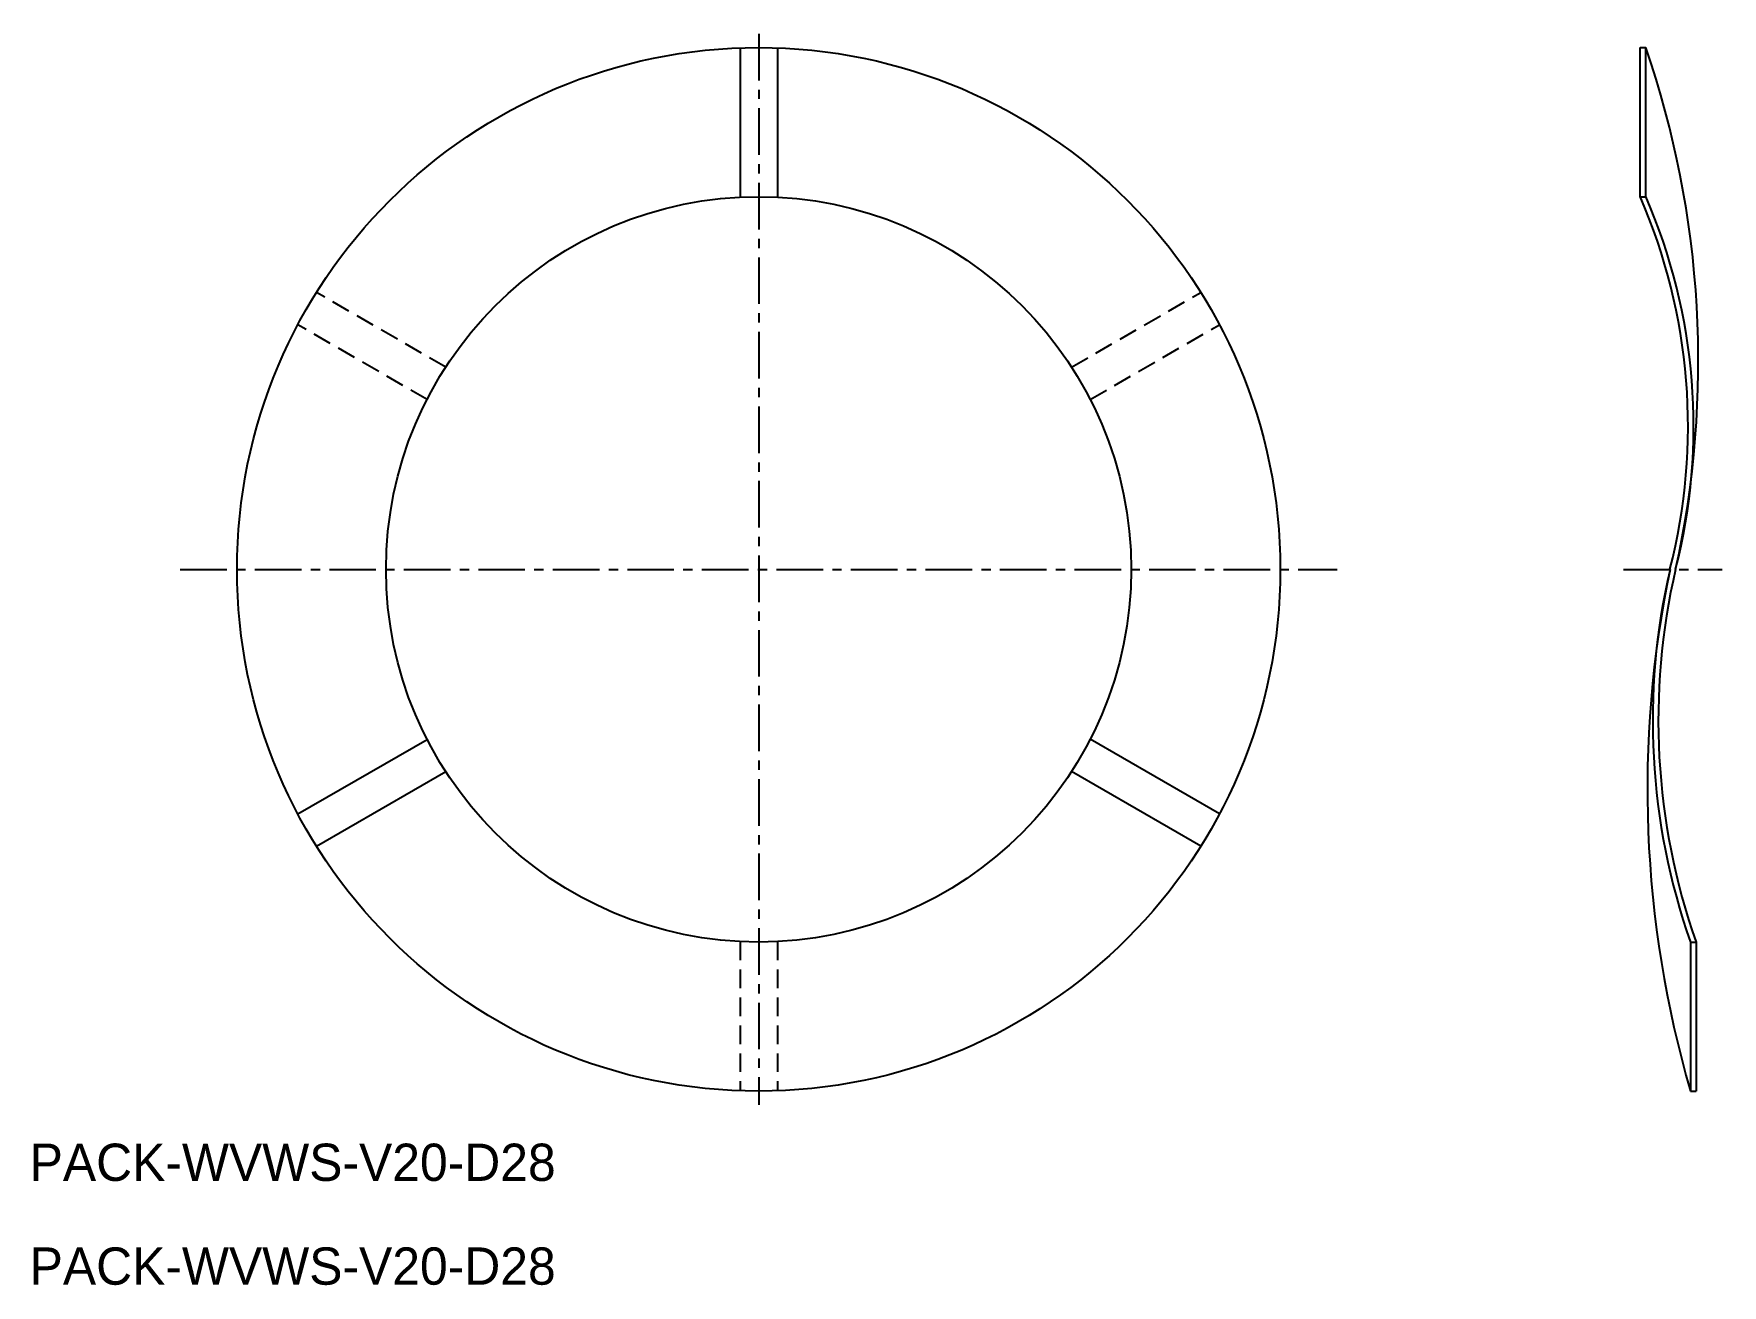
# Model space of a CAD drawing. Extents: x 71.8 to 117.1, y 14.3 to 47.9.
import ezdxf

# ---------------------------------------------------------------- set-up
doc = ezdxf.new("R2010")
doc.units = 0
doc.header["$MEASUREMENT"] = 0
doc.linetypes.add('CENTER', pattern=[2, 1.25, -0.25, 0.25, -0.25])
doc.linetypes.add('DASHED', pattern=[0.75, 0.5, -0.25])
doc.layers.get('0').update_dxf_attribs({"linetype": 'CONTINUOUS'})
doc.layers.add('CENTER', color=1, linetype='CENTER')

msp = doc.modelspace()

# ---------------------------------------------------------------- linework, layer by layer
at = {"color": 7, "linetype": 'Continuous'}
for p, q in [((90.767, 47.475), (90.767, 43.472)), ((91.767, 47.475), (91.767, 43.471)), ((114.924, 47.484), (115.074, 47.484)), ((114.924, 43.484), (114.924, 47.484)), ((115.074, 43.484), (115.074, 47.484)), ((114.924, 43.484), (115.074, 43.484)), ((78.898, 26.921), (82.365, 28.922)), ((103.632, 26.923), (100.164, 28.924)), ((79.398, 26.055), (82.866, 28.056)), ((103.132, 26.057), (99.664, 28.058)), ((116.274, 23.484), (116.274, 19.484)), ((116.274, 23.484), (116.424, 23.484)), ((116.424, 23.484), (116.424, 19.484)), ((116.274, 19.484), (116.424, 19.484))]:
    msp.add_line(p, q, dxfattribs=at)
at = {"color": 3, "linetype": 'DASHED'}
for p, q in [((82.866, 38.912), (79.398, 40.914)), ((99.664, 38.91), (103.132, 40.912)), ((82.365, 38.046), (78.898, 40.048)), ((100.164, 38.044), (103.632, 40.046)), ((90.767, 23.497), (90.766, 19.493)), ((91.767, 23.497), (91.767, 19.493))]:
    msp.add_line(p, q, dxfattribs=at)
at = {"color": 7, "linetype": 'Continuous'}
for radius in [14, 10]:
    msp.add_circle((91.264, 33.484), radius, dxfattribs=at)
for centre, radius, start, end in [((90.657, 39.064), 25.828, 347.5232, 19.0268), ((100.787, 37.32), 15.422, 345.5998, 23.5607), ((100.937, 37.32), 15.422, 345.5998, 23.5607), ((144.086, 27.585), 28.968, 168.2506, 196.2398), ((133.218, 29.429), 17.957, 166.9491, 199.3344), ((133.368, 29.429), 17.957, 166.9491, 199.3344)]:
    msp.add_arc(centre, radius, start, end, dxfattribs=at)
at = {"layer": 'CENTER', "color": 1, "linetype": 'CENTER'}
for p, q in [((91.267, 47.855), (91.267, 19.113)), ((75.742, 33.484), (106.791, 33.484)), ((114.473, 33.484), (117.126, 33.484))]:
    msp.add_line(p, q, dxfattribs=at)

# ---------------------------------------------------------------- texts
at = {"color": 7, "linetype": 'Continuous'}
for p in [(71.699, 17.074), (71.699, 14.289)]:
    msp.add_text('PACK-WVWS-V20-D28', height=1, dxfattribs=at).set_placement(p)

doc.saveas('drawing.dxf')
